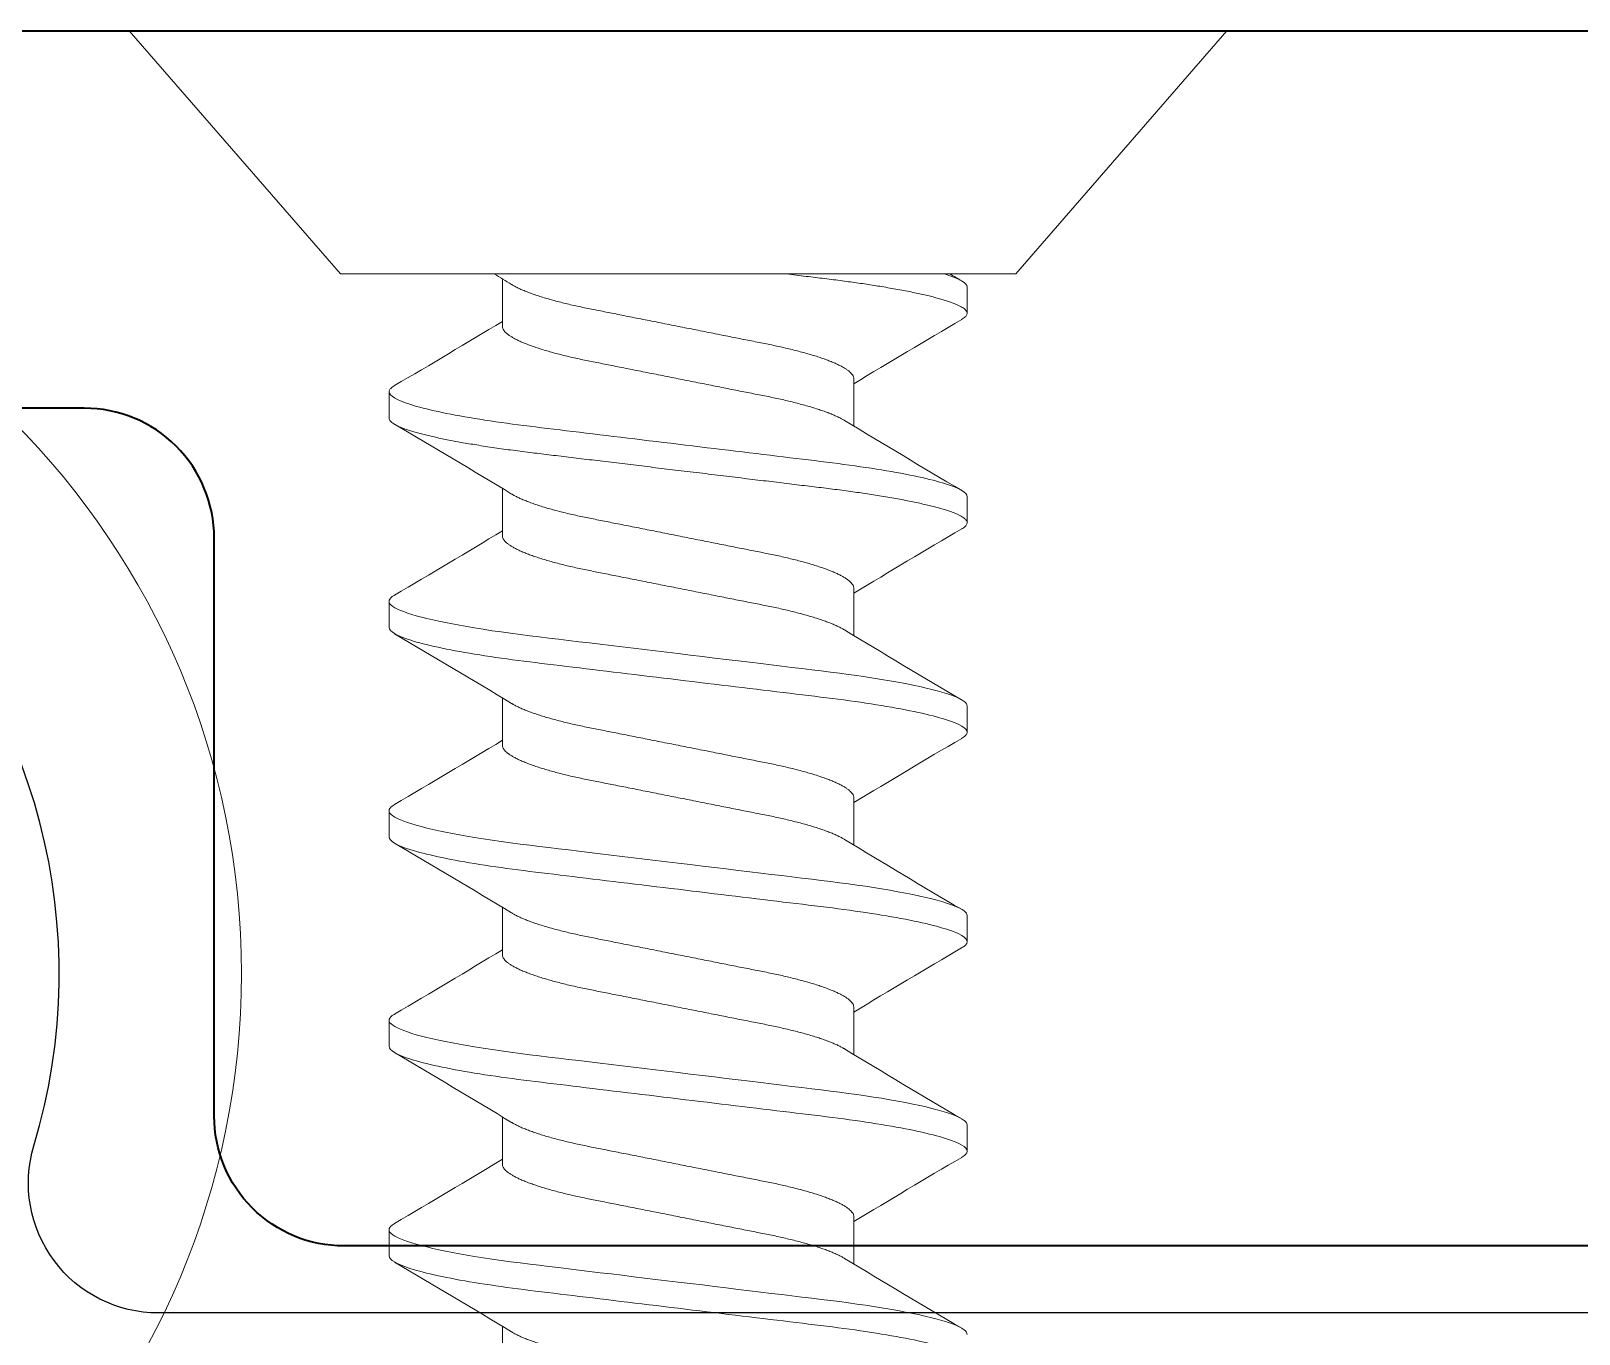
# Model space of a CAD drawing. Extents: x -26 to 91, y -47 to 75.
# Drawn here: x 52.2871 to 52.6566, y 74.14 to 74.451 of the extents above; entities that cross this region are included whole.
import ezdxf

# ---------------------------------------------------------------- set-up
doc = ezdxf.new("R2010")
doc.units = 0
doc.header["$MEASUREMENT"] = 0
doc.layers.get('0').update_dxf_attribs({"linetype": 'CONTINUOUS'})
for name, color, linetype in [('Ballons', 7, 'CONTINUOUS'), ('DIM', 7, 'CONTINUOUS'), ('FRAME', 1, 'CONTINUOUS')]:
    doc.layers.add(name, color=color, linetype=linetype)

# ---------------------------------------------------------------- blocks, each defined once
blk = doc.blocks.new('3805 BLOCK FRAME')
blk.add_lwpolyline([(-3.4125, 1.111, 0.414214), (-3.3815, 1.08), (-2.32916, 1.08, 0.5024), (-2.29947, 1.11991, -0.280293), (-2.26196, 1.26375, -0.498955), (-2.21303, 1.25603, -0.334263), (-2.21884, 1.2192, 2.470836), (-2.10616, 1.2192, -0.334263), (-2.11197, 1.25603, -0.498955), (-2.06304, 1.26375, -0.280293), (-2.02553, 1.11991, 0.5024), (-1.99584, 1.08), (-1.5495, 1.08, 0.414214)], format="xyb")
blk = doc.blocks.new('dfasdf')
at = {"color": 7, "linetype": 'Continuous', "lineweight": 15}
blk.add_circle((54.63959, 25.57704), 0.1865, dxfattribs=at)
blk = doc.blocks.new('no 6 500')
at = {"color": 7, "linetype": 'Continuous', "lineweight": 15}
for p, q in [((56.45405, 21.48189), (56.39605, 21.53231)), ((56.39605, 21.53231), (56.39605, 21.27031)), ((56.45405, 21.48189), (56.45405, 21.32073)), ((56.48842, 21.47031), (56.48217, 21.47031)), ((56.53842, 21.47031), (56.53217, 21.47031)), ((56.58842, 21.47031), (56.58217, 21.47031)), ((56.63842, 21.47031), (56.63217, 21.47031)), ((56.68842, 21.47031), (56.68217, 21.47031)), ((56.46655, 21.44325), (56.45524, 21.44325)), ((56.51655, 21.44325), (56.50524, 21.44325)), ((56.56655, 21.44325), (56.55524, 21.44325)), ((56.61655, 21.44325), (56.60524, 21.44325)), ((56.66655, 21.44325), (56.65524, 21.44325)), ((56.71655, 21.44325), (56.70524, 21.44325)), ((56.47905, 21.35937), (56.49036, 21.35937)), ((56.52905, 21.35937), (56.54036, 21.35937)), ((56.57905, 21.35937), (56.59036, 21.35937)), ((56.62905, 21.35937), (56.64036, 21.35937)), ((56.67905, 21.35937), (56.69036, 21.35937)), ((56.45717, 21.33231), (56.46342, 21.33231)), ((56.50717, 21.33231), (56.51342, 21.33231)), ((56.55717, 21.33231), (56.56342, 21.33231)), ((56.60717, 21.33231), (56.61342, 21.33231)), ((56.65717, 21.33231), (56.66342, 21.33231)), ((56.39605, 21.27031), (56.45405, 21.32073))]:
    blk.add_line(p, q, dxfattribs=at)
at = {"color": 7, "linetype": 'Continuous', "lineweight": 15, "flags": 128}
for points in [[(56.53069, 21.46899), (56.53077, 21.46912), (56.53107, 21.46956), (56.53135, 21.46989), (56.53164, 21.47013), (56.53191, 21.47026), (56.53217, 21.47031), (56.53246, 21.47026), (56.53276, 21.47009), (56.53306, 21.46982), (56.53338, 21.46943), (56.5337, 21.46893), (56.53402, 21.46831), (56.53434, 21.46761), (56.53465, 21.46681), (56.53498, 21.46591), (56.5353, 21.46491), (56.53563, 21.4638), (56.53596, 21.46259), (56.53629, 21.46129), (56.53662, 21.45989), (56.53695, 21.4584), (56.53727, 21.45683), (56.53759, 21.4552), (56.53791, 21.45349), (56.53823, 21.45172), (56.53854, 21.44988), (56.53886, 21.44782), (56.53919, 21.4457), (56.5395, 21.44352), (56.53981, 21.44128), (56.54011, 21.43901), (56.5404, 21.43669), (56.54067, 21.43447), (56.54095, 21.43219), (56.54123, 21.42985), (56.54152, 21.42744), (56.54182, 21.42498), (56.54212, 21.42246), (56.54243, 21.4199), (56.54274, 21.4173), (56.54306, 21.41465), (56.54339, 21.41198), (56.54371, 21.40934), (56.54403, 21.40667), (56.54435, 21.40399), (56.54467, 21.40131), (56.54502, 21.39841), (56.54537, 21.39552), (56.54572, 21.39265), (56.54607, 21.3898), (56.54641, 21.38697), (56.54674, 21.38419), (56.54706, 21.3816), (56.54736, 21.37906), (56.54766, 21.37657), (56.54796, 21.37413), (56.54825, 21.37175), (56.54853, 21.36943), (56.5488, 21.36717), (56.54907, 21.36497), (56.54934, 21.36281), (56.54963, 21.36067), (56.54992, 21.35862), (56.55021, 21.35661), (56.55051, 21.35465), (56.55081, 21.35274), (56.55115, 21.35076), (56.55149, 21.34885), (56.55183, 21.34702), (56.55218, 21.34529), (56.55253, 21.34365), (56.55288, 21.34211), (56.55321, 21.34075), (56.55354, 21.33949), (56.55386, 21.33833), (56.55419, 21.33726), (56.55451, 21.3363), (56.55483, 21.33545), (56.55515, 21.33469), (56.55546, 21.33405), (56.55577, 21.3335), (56.55607, 21.33306), (56.55635, 21.33273), (56.55664, 21.3325), (56.55691, 21.33236), (56.55717, 21.33231), (56.55717, 21.33231)], [(56.58069, 21.46899), (56.58077, 21.46912), (56.58107, 21.46956), (56.58135, 21.46989), (56.58164, 21.47013), (56.58191, 21.47026), (56.58217, 21.47031), (56.58246, 21.47026), (56.58276, 21.47009), (56.58306, 21.46982), (56.58338, 21.46943), (56.5837, 21.46893), (56.58402, 21.46831), (56.58434, 21.46761), (56.58465, 21.46681), (56.58498, 21.46591), (56.5853, 21.46491), (56.58563, 21.4638), (56.58596, 21.46259), (56.58629, 21.46129), (56.58662, 21.45989), (56.58695, 21.4584), (56.58727, 21.45683), (56.58759, 21.4552), (56.58791, 21.45349), (56.58823, 21.45172), (56.58854, 21.44988), (56.58886, 21.44782), (56.58919, 21.4457), (56.5895, 21.44352), (56.58981, 21.44128), (56.59011, 21.43901), (56.5904, 21.43669), (56.59067, 21.43447), (56.59095, 21.43219), (56.59123, 21.42985), (56.59152, 21.42744), (56.59182, 21.42498), (56.59212, 21.42246), (56.59243, 21.4199), (56.59274, 21.4173), (56.59306, 21.41465), (56.59339, 21.41198), (56.59371, 21.40934), (56.59403, 21.40667), (56.59435, 21.40399), (56.59467, 21.40131), (56.59502, 21.39841), (56.59537, 21.39552), (56.59572, 21.39265), (56.59607, 21.3898), (56.59641, 21.38697), (56.59674, 21.38419), (56.59706, 21.3816), (56.59736, 21.37906), (56.59766, 21.37657), (56.59796, 21.37413), (56.59825, 21.37175), (56.59853, 21.36943), (56.5988, 21.36717), (56.59907, 21.36497), (56.59934, 21.36281), (56.59963, 21.36067), (56.59992, 21.35862), (56.60021, 21.35661), (56.60051, 21.35465), (56.60081, 21.35274), (56.60115, 21.35076), (56.60149, 21.34885), (56.60183, 21.34702), (56.60218, 21.34529), (56.60253, 21.34365), (56.60288, 21.34211), (56.60321, 21.34075), (56.60354, 21.33949), (56.60386, 21.33833), (56.60419, 21.33726), (56.60451, 21.3363), (56.60483, 21.33545), (56.60515, 21.33469), (56.60546, 21.33405), (56.60577, 21.3335), (56.60607, 21.33306), (56.60635, 21.33273), (56.60664, 21.3325), (56.60691, 21.33236), (56.60717, 21.33231), (56.60717, 21.33231)], [(56.63069, 21.46899), (56.63077, 21.46912), (56.63107, 21.46956), (56.63135, 21.46989), (56.63164, 21.47013), (56.63191, 21.47026), (56.63217, 21.47031), (56.63246, 21.47026), (56.63276, 21.47009), (56.63306, 21.46982), (56.63338, 21.46943), (56.6337, 21.46893), (56.63402, 21.46831), (56.63434, 21.46761), (56.63465, 21.46681), (56.63498, 21.46591), (56.6353, 21.46491), (56.63563, 21.4638), (56.63596, 21.46259), (56.63629, 21.46129), (56.63662, 21.45989), (56.63695, 21.4584), (56.63727, 21.45683), (56.63759, 21.4552), (56.63791, 21.45349), (56.63823, 21.45172), (56.63854, 21.44988), (56.63886, 21.44782), (56.63919, 21.4457), (56.6395, 21.44352), (56.63981, 21.44128), (56.64011, 21.43901), (56.6404, 21.43669), (56.64067, 21.43447), (56.64095, 21.43219), (56.64123, 21.42985), (56.64152, 21.42744), (56.64182, 21.42498), (56.64212, 21.42246), (56.64243, 21.4199), (56.64274, 21.4173), (56.64306, 21.41465), (56.64339, 21.41198), (56.64371, 21.40934), (56.64403, 21.40667), (56.64435, 21.40399), (56.64467, 21.40131), (56.64502, 21.39841), (56.64537, 21.39552), (56.64572, 21.39265), (56.64607, 21.3898), (56.64641, 21.38697), (56.64674, 21.38419), (56.64706, 21.3816), (56.64736, 21.37906), (56.64766, 21.37657), (56.64796, 21.37413), (56.64825, 21.37175), (56.64853, 21.36943), (56.6488, 21.36717), (56.64907, 21.36497), (56.64934, 21.36281), (56.64963, 21.36067), (56.64992, 21.35862), (56.65021, 21.35661), (56.65051, 21.35465), (56.65081, 21.35274), (56.65115, 21.35076), (56.65149, 21.34885), (56.65183, 21.34702), (56.65218, 21.34529), (56.65253, 21.34365), (56.65288, 21.34211), (56.65321, 21.34075), (56.65354, 21.33949), (56.65386, 21.33833), (56.65419, 21.33726), (56.65451, 21.3363), (56.65483, 21.33545), (56.65515, 21.33469), (56.65546, 21.33405), (56.65577, 21.3335), (56.65607, 21.33306), (56.65635, 21.33273), (56.65664, 21.3325), (56.65691, 21.33236), (56.65717, 21.33231), (56.65717, 21.33231)], [(56.68069, 21.46899), (56.68077, 21.46912), (56.68107, 21.46956), (56.68135, 21.46989), (56.68164, 21.47013), (56.68191, 21.47026), (56.68217, 21.47031), (56.68246, 21.47026), (56.68276, 21.47009), (56.68306, 21.46982), (56.68338, 21.46943), (56.6837, 21.46893), (56.68402, 21.46831), (56.68434, 21.46761), (56.68465, 21.46681), (56.68498, 21.46591), (56.6853, 21.46491), (56.68563, 21.4638), (56.68596, 21.46259), (56.68629, 21.46129), (56.68662, 21.45989), (56.68695, 21.4584), (56.68727, 21.45683), (56.68759, 21.4552), (56.68791, 21.45349), (56.68823, 21.45172), (56.68854, 21.44988), (56.68886, 21.44782), (56.68919, 21.4457), (56.6895, 21.44352), (56.68981, 21.44128), (56.69011, 21.43901), (56.6904, 21.43669), (56.69067, 21.43447), (56.69095, 21.43219), (56.69123, 21.42985), (56.69152, 21.42744), (56.69182, 21.42498), (56.69212, 21.42246), (56.69243, 21.4199), (56.69274, 21.4173), (56.69306, 21.41465), (56.69339, 21.41198), (56.69371, 21.40934), (56.69403, 21.40667), (56.69435, 21.40399), (56.69467, 21.40131), (56.69502, 21.39841), (56.69537, 21.39552), (56.69572, 21.39265), (56.69607, 21.3898), (56.69641, 21.38697), (56.69674, 21.38419), (56.69706, 21.3816), (56.69736, 21.37906), (56.69766, 21.37657), (56.69796, 21.37413), (56.69825, 21.37175), (56.69853, 21.36943), (56.6988, 21.36717), (56.69907, 21.36497), (56.69934, 21.36281), (56.69963, 21.36067), (56.69992, 21.35862), (56.70021, 21.35661), (56.70051, 21.35465), (56.70081, 21.35274), (56.70115, 21.35076), (56.70149, 21.34885), (56.70183, 21.34702), (56.70218, 21.34529), (56.70253, 21.34365), (56.70288, 21.34211), (56.70321, 21.34075), (56.70354, 21.33949), (56.70386, 21.33833), (56.70419, 21.33726), (56.70451, 21.3363), (56.70483, 21.33545), (56.70515, 21.33469), (56.70546, 21.33405), (56.70577, 21.3335), (56.70607, 21.33306), (56.70635, 21.33273), (56.70664, 21.3325), (56.70691, 21.33236), (56.70717, 21.33231)]]:
    blk.add_lwpolyline(points, dxfattribs=at)
at = {"color": 7, "linetype": 'Continuous', "lineweight": 15}
for centre, radius, start, end in [((54.38039, 22.70217), 2.43557, 328.87607, 329.58106), ((58.37888, 22.57666), 2.18978, 210.38664, 211.23816), ((54.41336, 22.71231), 2.45539, 328.87894, 329.57824), ((58.47328, 22.60314), 2.24147, 210.39645, 211.22834), ((54.54127, 22.66592), 2.36471, 328.86553, 329.59164), ((58.53687, 22.61125), 2.2573, 210.39938, 211.22542), ((54.59127, 22.66592), 2.36471, 328.86553, 329.59164), ((58.58684, 22.61123), 2.25726, 210.39936, 211.22541), ((54.64127, 22.66592), 2.36471, 328.86553, 329.59164), ((58.63673, 22.61116), 2.25714, 210.39936, 211.22546), ((57.49369, 22.07287), 1.21442, 211.1207, 211.3502), ((58.50417, 20.1368), 2.36452, 148.86549, 149.59166), ((54.57227, 20.19945), 2.24153, 30.39647, 31.22833), ((58.63221, 20.09033), 2.45535, 148.87893, 149.57824), ((54.66686, 20.22605), 2.18961, 30.38661, 31.23819), ((58.60445, 20.13663), 2.36486, 148.86554, 149.59171), ((54.6587, 20.19136), 2.25734, 30.39929, 31.22542), ((58.65466, 20.13651), 2.3651, 148.86556, 149.59166), ((54.70892, 20.19149), 2.25708, 30.39925, 31.22547), ((58.70425, 20.13675), 2.36462, 148.86552, 149.59176), ((54.75848, 20.19123), 2.25759, 30.39934, 31.22538), ((52.80269, 19.18368), 4.23871, 30.47857, 30.52234)]:
    blk.add_arc(centre, radius, start, end, dxfattribs=at)
for points, knots in [([(56.48069, 21.46899), (56.48072, 21.46903), (56.48084, 21.46926), (56.48106, 21.46957), (56.48135, 21.46991), (56.48164, 21.47014), (56.48191, 21.47028), (56.48209, 21.4703), (56.48217, 21.47031)], [0, 0, 0, 0, 0.047812, 0.244109, 0.435482, 0.62533, 0.813538, 1, 1, 1, 1]), ([(56.48217, 21.47031), (56.48308, 21.47031), (56.48413, 21.46863), (56.48633, 21.46164), (56.48748, 21.45633), (56.48906, 21.44665), (56.48957, 21.44315), (56.49052, 21.43586), (56.49096, 21.43206), (56.49245, 21.41977), (56.49356, 21.41055), (56.49579, 21.39207), (56.4969, 21.38285), (56.49839, 21.37056), (56.49883, 21.36677), (56.49978, 21.35947), (56.50029, 21.35597), (56.50187, 21.34629), (56.50302, 21.34098), (56.50522, 21.33399), (56.50627, 21.33231), (56.50717, 21.33231)], [0, 0, 0, 0, 0.125, 0.125, 0.25, 0.25, 0.3125, 0.3125, 0.375, 0.375, 0.5, 0.5, 0.625, 0.625, 0.6875, 0.6875, 0.75, 0.75, 0.875, 0.875, 1, 1, 1, 1]), ([(56.48842, 21.47031), (56.48852, 21.4703), (56.48871, 21.47028), (56.48901, 21.47011), (56.48931, 21.46984), (56.48963, 21.46945), (56.48995, 21.46894), (56.49027, 21.46833), (56.49059, 21.46763), (56.4909, 21.46683), (56.49123, 21.46593), (56.49155, 21.46492), (56.49188, 21.46382), (56.49221, 21.46261), (56.49254, 21.46131), (56.49287, 21.45991), (56.4932, 21.45842), (56.49352, 21.45685), (56.49384, 21.45521), (56.49416, 21.45351), (56.49448, 21.45173), (56.49479, 21.44984), (56.49511, 21.44784), (56.49544, 21.44572), (56.49575, 21.44353), (56.49606, 21.4413), (56.49636, 21.43903), (56.49665, 21.43675), (56.49692, 21.43448), (56.4972, 21.43219), (56.49748, 21.42985), (56.49777, 21.42744), (56.49807, 21.42498), (56.49837, 21.42246), (56.49868, 21.4199), (56.49899, 21.41729), (56.49931, 21.41465), (56.49963, 21.412), (56.49996, 21.40934), (56.50028, 21.40667), (56.5006, 21.40399), (56.50093, 21.40124), (56.50127, 21.39841), (56.50162, 21.39552), (56.50197, 21.39265), (56.50232, 21.3898), (56.50266, 21.38697), (56.50299, 21.38424), (56.50331, 21.3816), (56.50361, 21.37906), (56.50391, 21.37657), (56.50421, 21.37413), (56.5045, 21.37175), (56.50478, 21.36943), (56.50505, 21.36717), (56.50532, 21.36496), (56.50559, 21.36279), (56.50588, 21.36067), (56.50617, 21.3586), (56.50646, 21.35659), (56.50676, 21.35463), (56.50707, 21.35268), (56.5074, 21.35074), (56.50774, 21.34883), (56.50808, 21.34701), (56.50843, 21.34527), (56.50878, 21.34363), (56.50912, 21.34212), (56.50946, 21.34074), (56.50979, 21.33948), (56.51011, 21.33831), (56.51044, 21.33725), (56.51076, 21.33629), (56.51108, 21.33543), (56.5114, 21.33468), (56.51171, 21.33403), (56.51202, 21.33349), (56.51231, 21.33305), (56.5126, 21.33272), (56.51289, 21.33248), (56.51316, 21.33234), (56.51343, 21.33229), (56.51371, 21.33235), (56.51401, 21.33251), (56.51431, 21.33279), (56.51461, 21.33315), (56.51481, 21.33348), (56.51491, 21.33363)], [0, 0, 0, 0, 0.011795, 0.023709, 0.035734, 0.047861, 0.060081, 0.072385, 0.084054, 0.09578, 0.107555, 0.119369, 0.131213, 0.143078, 0.154954, 0.166832, 0.178701, 0.190553, 0.202167, 0.213747, 0.225283, 0.236766, 0.2491, 0.261353, 0.273516, 0.28558, 0.297537, 0.309377, 0.320469, 0.331651, 0.342936, 0.354315, 0.365782, 0.37733, 0.388949, 0.400633, 0.412371, 0.424156, 0.435767, 0.447404, 0.45906, 0.470725, 0.483322, 0.495906, 0.508469, 0.520997, 0.53348, 0.545907, 0.557564, 0.569153, 0.580667, 0.592096, 0.603435, 0.614676, 0.625812, 0.636915, 0.648122, 0.659429, 0.670625, 0.681905, 0.69326, 0.704684, 0.717087, 0.729551, 0.742063, 0.754614, 0.767191, 0.779785, 0.791663, 0.803535, 0.815392, 0.827225, 0.839023, 0.850777, 0.86248, 0.874121, 0.885693, 0.897188, 0.908394, 0.919511, 0.930532, 0.94145, 0.953245, 0.965159, 0.977184, 0.989311, 1, 1, 1, 1]), ([(56.53842, 21.47031), (56.53933, 21.47031), (56.54038, 21.46863), (56.54258, 21.46164), (56.54373, 21.45633), (56.54531, 21.44665), (56.54582, 21.44315), (56.54677, 21.43586), (56.54721, 21.43206), (56.5487, 21.41977), (56.54981, 21.41055), (56.55204, 21.39207), (56.55315, 21.38285), (56.55464, 21.37056), (56.55508, 21.36677), (56.55603, 21.35947), (56.55654, 21.35597), (56.55812, 21.34629), (56.55927, 21.34098), (56.56147, 21.33399), (56.56252, 21.33231), (56.56342, 21.33231)], [0, 0, 0, 0, 0.125, 0.125, 0.25, 0.25, 0.3125, 0.3125, 0.375, 0.375, 0.5, 0.5, 0.625, 0.625, 0.6875, 0.6875, 0.75, 0.75, 0.875, 0.875, 1, 1, 1, 1]), ([(56.58842, 21.47031), (56.58933, 21.47031), (56.59038, 21.46863), (56.59258, 21.46164), (56.59373, 21.45633), (56.59531, 21.44665), (56.59582, 21.44315), (56.59677, 21.43586), (56.59721, 21.43206), (56.5987, 21.41977), (56.59981, 21.41055), (56.60204, 21.39207), (56.60315, 21.38285), (56.60464, 21.37056), (56.60508, 21.36677), (56.60603, 21.35947), (56.60654, 21.35597), (56.60812, 21.34629), (56.60927, 21.34098), (56.61147, 21.33399), (56.61252, 21.33231), (56.61342, 21.33231)], [0, 0, 0, 0, 0.125, 0.125, 0.25, 0.25, 0.3125, 0.3125, 0.375, 0.375, 0.5, 0.5, 0.625, 0.625, 0.6875, 0.6875, 0.75, 0.75, 0.875, 0.875, 1, 1, 1, 1]), ([(56.63842, 21.47031), (56.63933, 21.47031), (56.64038, 21.46863), (56.64258, 21.46164), (56.64373, 21.45633), (56.64531, 21.44665), (56.64582, 21.44315), (56.64677, 21.43586), (56.64721, 21.43206), (56.6487, 21.41977), (56.64981, 21.41055), (56.65204, 21.39207), (56.65315, 21.38285), (56.65464, 21.37056), (56.65508, 21.36677), (56.65603, 21.35947), (56.65654, 21.35597), (56.65812, 21.34629), (56.65927, 21.34098), (56.66147, 21.33399), (56.66252, 21.33231), (56.66342, 21.33231)], [0, 0, 0, 0, 0.125, 0.125, 0.25, 0.25, 0.3125, 0.3125, 0.375, 0.375, 0.5, 0.5, 0.625, 0.625, 0.6875, 0.6875, 0.75, 0.75, 0.875, 0.875, 1, 1, 1, 1]), ([(56.68842, 21.47031), (56.68933, 21.47031), (56.69038, 21.46863), (56.69258, 21.46164), (56.69373, 21.45633), (56.69531, 21.44665), (56.69582, 21.44315), (56.69677, 21.43586), (56.69721, 21.43206), (56.6987, 21.41977), (56.69981, 21.41055), (56.70204, 21.39207), (56.70315, 21.38285), (56.70464, 21.37056), (56.70508, 21.36677), (56.70603, 21.35947), (56.70654, 21.35597), (56.70812, 21.34629), (56.70927, 21.34098), (56.71147, 21.33399), (56.71252, 21.33231), (56.71342, 21.33231)], [0, 0, 0, 0, 0.125, 0.125, 0.25, 0.25, 0.3125, 0.3125, 0.375, 0.375, 0.5, 0.5, 0.625, 0.625, 0.6875, 0.6875, 0.75, 0.75, 0.875, 0.875, 1, 1, 1, 1]), ([(56.45658, 21.44104), (56.45661, 21.44098), (56.45679, 21.44071), (56.45709, 21.44013), (56.45751, 21.4393), (56.45792, 21.43836), (56.45834, 21.43732), (56.45876, 21.43619), (56.45918, 21.43497), (56.4596, 21.43367), (56.46001, 21.43229), (56.46041, 21.43085), (56.4608, 21.42934), (56.46119, 21.42778), (56.46156, 21.42617), (56.46193, 21.42452), (56.46227, 21.42284), (56.46261, 21.42112), (56.46296, 21.41937), (56.46332, 21.41756), (56.46369, 21.41568), (56.46408, 21.41374), (56.46448, 21.41174), (56.46488, 21.4097), (56.46529, 21.40763), (56.46571, 21.40554), (56.46613, 21.40343), (56.46655, 21.40131), (56.46697, 21.3992), (56.46739, 21.39709), (56.4678, 21.395), (56.46821, 21.39294), (56.46862, 21.39092), (56.46901, 21.38894), (56.46939, 21.38703), (56.46976, 21.38516), (56.47012, 21.38333), (56.47048, 21.38155), (56.47082, 21.37981), (56.47117, 21.37812), (56.47153, 21.37646), (56.47191, 21.37485), (56.4723, 21.37329), (56.47269, 21.37178), (56.47309, 21.37033), (56.4735, 21.36896), (56.47391, 21.36766), (56.47433, 21.36644), (56.47475, 21.36532), (56.47516, 21.36429), (56.47558, 21.36336), (56.47598, 21.36253), (56.47639, 21.36178), (56.4768, 21.36113), (56.4772, 21.36058), (56.47759, 21.36014), (56.47797, 21.35979), (56.47834, 21.35955), (56.4787, 21.3594), (56.47893, 21.35938), (56.47905, 21.35937)], [0, 0, 0, 0, 0.0049672, 0.0224558, 0.0400072, 0.0579579, 0.0759257, 0.093886, 0.1118143, 0.1296862, 0.1474779, 0.1651664, 0.182691, 0.2000695, 0.2172819, 0.2343095, 0.2511349, 0.2675471, 0.2841423, 0.300927, 0.3178845, 0.3353471, 0.3529503, 0.3706724, 0.3884909, 0.4063825, 0.4243231, 0.4422882, 0.4602143, 0.4781158, 0.4959687, 0.513749, 0.5314335, 0.5486874, 0.5658069, 0.5827728, 0.5995669, 0.6165091, 0.6332588, 0.650119, 0.6671823, 0.6844313, 0.7018473, 0.7194101, 0.7370599, 0.7548125, 0.7726451, 0.7905339, 0.8084549, 0.8260635, 0.8436564, 0.8612104, 0.8787029, 0.8964658, 0.9141184, 0.931639, 0.9490064, 0.9662011, 0.9832046, 1, 1, 1, 1]), ([(56.46655, 21.44325), (56.46666, 21.44324), (56.4669, 21.44322), (56.46726, 21.44307), (56.46763, 21.44283), (56.46801, 21.44249), (56.4684, 21.44205), (56.46879, 21.44151), (56.46919, 21.44087), (56.46959, 21.44014), (56.47001, 21.4393), (56.47042, 21.43836), (56.47084, 21.43732), (56.47126, 21.43619), (56.47168, 21.43497), (56.4721, 21.43367), (56.47251, 21.43229), (56.47291, 21.43085), (56.4733, 21.42934), (56.47369, 21.42778), (56.47406, 21.42617), (56.47443, 21.42452), (56.47477, 21.42284), (56.47511, 21.42112), (56.47546, 21.41937), (56.47582, 21.41756), (56.47619, 21.41568), (56.47658, 21.41374), (56.47698, 21.41174), (56.47738, 21.4097), (56.47779, 21.40763), (56.47821, 21.40554), (56.47863, 21.40343), (56.47905, 21.40131), (56.47947, 21.3992), (56.47989, 21.39709), (56.4803, 21.395), (56.48071, 21.39294), (56.48112, 21.39092), (56.48151, 21.38894), (56.48189, 21.38703), (56.48226, 21.38516), (56.48262, 21.38333), (56.48298, 21.38155), (56.48332, 21.37981), (56.48367, 21.37812), (56.48403, 21.37646), (56.48441, 21.37485), (56.4848, 21.37329), (56.48519, 21.37178), (56.48559, 21.37033), (56.486, 21.36896), (56.48641, 21.36766), (56.48683, 21.36644), (56.48725, 21.36532), (56.48766, 21.36429), (56.48808, 21.36336), (56.48848, 21.36253), (56.4888, 21.36194), (56.48898, 21.36166), (56.48902, 21.36159)], [0, 0, 0, 0, 0.0167587, 0.0337246, 0.050881, 0.0682095, 0.0856906, 0.102988, 0.1203919, 0.1378808, 0.1554324, 0.1733832, 0.1913512, 0.2093117, 0.2272402, 0.2451123, 0.2629042, 0.2805928, 0.2981177, 0.3154964, 0.3327089, 0.3497367, 0.3665623, 0.3829747, 0.39957, 0.4163549, 0.4333125, 0.4507754, 0.4683787, 0.4861011, 0.5039198, 0.5218115, 0.5397523, 0.5577176, 0.5756439, 0.5935456, 0.6113986, 0.6291791, 0.6468638, 0.6641179, 0.6812376, 0.6982037, 0.714998, 0.7319404, 0.7486903, 0.7655506, 0.7826141, 0.7998633, 0.8172795, 0.8348425, 0.8524924, 0.8702452, 0.888078, 0.905967, 0.9238882, 0.941497, 0.95909, 0.9766443, 0.9941369, 1, 1, 1, 1]), ([(56.50658, 21.44104), (56.50661, 21.44098), (56.50679, 21.44071), (56.50709, 21.44013), (56.50751, 21.4393), (56.50792, 21.43836), (56.50834, 21.43732), (56.50876, 21.43619), (56.50918, 21.43497), (56.5096, 21.43367), (56.51001, 21.43229), (56.51041, 21.43085), (56.5108, 21.42934), (56.51119, 21.42778), (56.51156, 21.42617), (56.51193, 21.42452), (56.51227, 21.42284), (56.51261, 21.42112), (56.51296, 21.41937), (56.51332, 21.41756), (56.51369, 21.41568), (56.51408, 21.41374), (56.51448, 21.41174), (56.51488, 21.4097), (56.51529, 21.40763), (56.51571, 21.40554), (56.51613, 21.40343), (56.51655, 21.40131), (56.51697, 21.3992), (56.51739, 21.39709), (56.5178, 21.395), (56.51821, 21.39294), (56.51862, 21.39092), (56.51901, 21.38894), (56.51939, 21.38703), (56.51976, 21.38516), (56.52012, 21.38333), (56.52048, 21.38155), (56.52082, 21.37981), (56.52117, 21.37812), (56.52153, 21.37646), (56.52191, 21.37485), (56.5223, 21.37329), (56.52269, 21.37178), (56.52309, 21.37033), (56.5235, 21.36896), (56.52391, 21.36766), (56.52433, 21.36644), (56.52475, 21.36532), (56.52516, 21.36429), (56.52558, 21.36336), (56.52598, 21.36253), (56.52639, 21.36178), (56.5268, 21.36113), (56.5272, 21.36058), (56.52759, 21.36014), (56.52797, 21.35979), (56.52834, 21.35955), (56.5287, 21.3594), (56.52893, 21.35938), (56.52905, 21.35937)], [0, 0, 0, 0, 0.004953, 0.022442, 0.039994, 0.057945, 0.075913, 0.093873, 0.111802, 0.129674, 0.147466, 0.165155, 0.18268, 0.200059, 0.217271, 0.234299, 0.251125, 0.267537, 0.284132, 0.300917, 0.317875, 0.335338, 0.352941, 0.370664, 0.388483, 0.406374, 0.424315, 0.442281, 0.460207, 0.478109, 0.495962, 0.513742, 0.531427, 0.548681, 0.565801, 0.582767, 0.599561, 0.616504, 0.633254, 0.650114, 0.667178, 0.684427, 0.701843, 0.719406, 0.737056, 0.754809, 0.772642, 0.790531, 0.808452, 0.826061, 0.843654, 0.861209, 0.878701, 0.896464, 0.914117, 0.931638, 0.949006, 0.966201, 0.983204, 1, 1, 1, 1]), ([(56.51655, 21.44325), (56.51666, 21.44324), (56.5169, 21.44322), (56.51726, 21.44307), (56.51763, 21.44283), (56.51801, 21.44249), (56.5184, 21.44205), (56.51879, 21.44151), (56.51919, 21.44087), (56.51959, 21.44014), (56.52001, 21.4393), (56.52042, 21.43836), (56.52084, 21.43732), (56.52126, 21.43619), (56.52168, 21.43497), (56.5221, 21.43367), (56.52251, 21.43229), (56.52291, 21.43085), (56.5233, 21.42934), (56.52369, 21.42778), (56.52406, 21.42617), (56.52443, 21.42452), (56.52477, 21.42284), (56.52511, 21.42112), (56.52546, 21.41937), (56.52582, 21.41756), (56.52619, 21.41568), (56.52658, 21.41374), (56.52698, 21.41174), (56.52738, 21.4097), (56.52779, 21.40763), (56.52821, 21.40554), (56.52863, 21.40343), (56.52905, 21.40131), (56.52947, 21.3992), (56.52989, 21.39709), (56.5303, 21.395), (56.53071, 21.39294), (56.53112, 21.39092), (56.53151, 21.38894), (56.53189, 21.38703), (56.53226, 21.38516), (56.53262, 21.38333), (56.53298, 21.38155), (56.53332, 21.37981), (56.53367, 21.37812), (56.53403, 21.37646), (56.53441, 21.37485), (56.5348, 21.37329), (56.53519, 21.37178), (56.53559, 21.37033), (56.536, 21.36896), (56.53641, 21.36766), (56.53683, 21.36644), (56.53725, 21.36532), (56.53766, 21.36429), (56.53808, 21.36336), (56.53848, 21.36253), (56.5388, 21.36194), (56.53898, 21.36166), (56.53902, 21.36159)], [0, 0, 0, 0, 0.016759, 0.033725, 0.050881, 0.06821, 0.085691, 0.102989, 0.120393, 0.137881, 0.155433, 0.173384, 0.191352, 0.209313, 0.227241, 0.245113, 0.262906, 0.280594, 0.298119, 0.315498, 0.332711, 0.349738, 0.366564, 0.382977, 0.399572, 0.416357, 0.433315, 0.450778, 0.468381, 0.486104, 0.503922, 0.521814, 0.539755, 0.55772, 0.575647, 0.593549, 0.611402, 0.629182, 0.646867, 0.664121, 0.681241, 0.698207, 0.715002, 0.731944, 0.748694, 0.765554, 0.782618, 0.799867, 0.817284, 0.834847, 0.852497, 0.87025, 0.888082, 0.905972, 0.923893, 0.941502, 0.959095, 0.976649, 0.994142, 1, 1, 1, 1]), ([(56.55658, 21.44104), (56.55661, 21.44098), (56.55679, 21.44071), (56.55709, 21.44013), (56.55751, 21.4393), (56.55792, 21.43836), (56.55834, 21.43732), (56.55876, 21.43619), (56.55918, 21.43497), (56.5596, 21.43367), (56.56001, 21.43229), (56.56041, 21.43085), (56.5608, 21.42934), (56.56119, 21.42778), (56.56156, 21.42617), (56.56193, 21.42452), (56.56227, 21.42284), (56.56261, 21.42112), (56.56296, 21.41937), (56.56332, 21.41756), (56.56369, 21.41568), (56.56408, 21.41374), (56.56448, 21.41174), (56.56488, 21.4097), (56.56529, 21.40763), (56.56571, 21.40554), (56.56613, 21.40343), (56.56655, 21.40131), (56.56697, 21.3992), (56.56739, 21.39709), (56.5678, 21.395), (56.56821, 21.39294), (56.56862, 21.39092), (56.56901, 21.38894), (56.56939, 21.38703), (56.56976, 21.38516), (56.57012, 21.38333), (56.57048, 21.38155), (56.57082, 21.37981), (56.57117, 21.37812), (56.57153, 21.37646), (56.57191, 21.37485), (56.5723, 21.37329), (56.57269, 21.37178), (56.57309, 21.37033), (56.5735, 21.36896), (56.57391, 21.36766), (56.57433, 21.36644), (56.57475, 21.36532), (56.57516, 21.36429), (56.57558, 21.36336), (56.57598, 21.36253), (56.57639, 21.36178), (56.5768, 21.36113), (56.5772, 21.36058), (56.57759, 21.36014), (56.57797, 21.35979), (56.57834, 21.35955), (56.5787, 21.3594), (56.57893, 21.35938), (56.57905, 21.35937)], [0, 0, 0, 0, 0.004958, 0.022447, 0.039999, 0.05795, 0.075918, 0.093878, 0.111806, 0.129679, 0.14747, 0.165159, 0.182684, 0.200062, 0.217275, 0.234303, 0.251128, 0.267541, 0.284136, 0.300921, 0.317878, 0.335341, 0.352945, 0.370667, 0.388486, 0.406377, 0.424318, 0.442283, 0.46021, 0.478111, 0.495964, 0.513745, 0.531429, 0.548683, 0.565803, 0.582769, 0.599563, 0.616506, 0.633256, 0.650116, 0.667179, 0.684429, 0.701845, 0.719408, 0.737058, 0.75481, 0.772643, 0.790532, 0.808453, 0.826062, 0.843655, 0.861209, 0.878702, 0.896465, 0.914118, 0.931638, 0.949006, 0.966201, 0.983204, 1, 1, 1, 1]), ([(56.56655, 21.44325), (56.56666, 21.44324), (56.5669, 21.44322), (56.56726, 21.44307), (56.56763, 21.44283), (56.56801, 21.44249), (56.5684, 21.44205), (56.56879, 21.44151), (56.56919, 21.44087), (56.56959, 21.44014), (56.57001, 21.4393), (56.57042, 21.43836), (56.57084, 21.43732), (56.57126, 21.43619), (56.57168, 21.43497), (56.5721, 21.43367), (56.57251, 21.43229), (56.57291, 21.43085), (56.5733, 21.42934), (56.57369, 21.42778), (56.57406, 21.42617), (56.57443, 21.42452), (56.57477, 21.42284), (56.57511, 21.42112), (56.57546, 21.41937), (56.57582, 21.41756), (56.57619, 21.41568), (56.57658, 21.41374), (56.57698, 21.41174), (56.57738, 21.4097), (56.57779, 21.40763), (56.57821, 21.40554), (56.57863, 21.40343), (56.57905, 21.40131), (56.57947, 21.3992), (56.57989, 21.39709), (56.5803, 21.395), (56.58071, 21.39294), (56.58112, 21.39092), (56.58151, 21.38894), (56.58189, 21.38703), (56.58226, 21.38516), (56.58262, 21.38333), (56.58298, 21.38155), (56.58332, 21.37981), (56.58367, 21.37812), (56.58403, 21.37646), (56.58441, 21.37485), (56.5848, 21.37329), (56.58519, 21.37178), (56.58559, 21.37033), (56.586, 21.36896), (56.58641, 21.36766), (56.58683, 21.36644), (56.58725, 21.36532), (56.58766, 21.36429), (56.58808, 21.36336), (56.58848, 21.36253), (56.5888, 21.36194), (56.58898, 21.36166), (56.58902, 21.36159)], [0, 0, 0, 0, 0.016759, 0.033724, 0.050881, 0.068209, 0.08569, 0.102987, 0.120391, 0.13788, 0.155431, 0.173382, 0.19135, 0.20931, 0.227238, 0.24511, 0.262902, 0.28059, 0.298115, 0.315494, 0.332706, 0.349734, 0.366559, 0.382971, 0.399567, 0.416351, 0.433309, 0.450771, 0.468375, 0.486097, 0.503915, 0.521807, 0.539747, 0.557713, 0.575639, 0.59354, 0.611393, 0.629174, 0.646858, 0.664112, 0.681232, 0.698198, 0.714992, 0.731934, 0.748684, 0.765544, 0.782607, 0.799856, 0.817272, 0.834835, 0.852485, 0.870238, 0.88807, 0.905959, 0.92388, 0.941489, 0.959082, 0.976636, 0.994128, 1, 1, 1, 1]), ([(56.60658, 21.44104), (56.60661, 21.44098), (56.60679, 21.44071), (56.60709, 21.44013), (56.60751, 21.4393), (56.60792, 21.43836), (56.60834, 21.43732), (56.60876, 21.43619), (56.60918, 21.43497), (56.6096, 21.43367), (56.61001, 21.43229), (56.61041, 21.43085), (56.6108, 21.42934), (56.61119, 21.42778), (56.61156, 21.42617), (56.61193, 21.42452), (56.61227, 21.42284), (56.61261, 21.42112), (56.61296, 21.41937), (56.61332, 21.41756), (56.61369, 21.41568), (56.61408, 21.41374), (56.61448, 21.41174), (56.61488, 21.4097), (56.61529, 21.40763), (56.61571, 21.40554), (56.61613, 21.40343), (56.61655, 21.40131), (56.61697, 21.3992), (56.61739, 21.39709), (56.6178, 21.395), (56.61821, 21.39294), (56.61862, 21.39092), (56.61901, 21.38894), (56.61939, 21.38703), (56.61976, 21.38516), (56.62012, 21.38333), (56.62048, 21.38155), (56.62082, 21.37981), (56.62117, 21.37812), (56.62153, 21.37646), (56.62191, 21.37485), (56.6223, 21.37329), (56.62269, 21.37178), (56.62309, 21.37033), (56.6235, 21.36896), (56.62391, 21.36766), (56.62433, 21.36644), (56.62475, 21.36532), (56.62516, 21.36429), (56.62558, 21.36336), (56.62598, 21.36253), (56.62639, 21.36178), (56.6268, 21.36113), (56.6272, 21.36058), (56.62759, 21.36014), (56.62797, 21.35979), (56.62834, 21.35955), (56.6287, 21.3594), (56.62893, 21.35938), (56.62905, 21.35937)], [0, 0, 0, 0, 0.004966, 0.022455, 0.040006, 0.057957, 0.075925, 0.093885, 0.111813, 0.129685, 0.147477, 0.165166, 0.18269, 0.200069, 0.217281, 0.234309, 0.251134, 0.267546, 0.284142, 0.300926, 0.317884, 0.335347, 0.35295, 0.370672, 0.38849, 0.406382, 0.424323, 0.442288, 0.460214, 0.478115, 0.495968, 0.513749, 0.531433, 0.548687, 0.565807, 0.582772, 0.599567, 0.616509, 0.633258, 0.650119, 0.667182, 0.684431, 0.701847, 0.71941, 0.73706, 0.754812, 0.772645, 0.790534, 0.808455, 0.826063, 0.843656, 0.86121, 0.878703, 0.896466, 0.914118, 0.931639, 0.949006, 0.966201, 0.983205, 1, 1, 1, 1]), ([(56.61655, 21.44325), (56.61666, 21.44324), (56.6169, 21.44322), (56.61726, 21.44307), (56.61763, 21.44283), (56.61801, 21.44249), (56.6184, 21.44205), (56.61879, 21.44151), (56.61919, 21.44087), (56.61959, 21.44014), (56.62001, 21.4393), (56.62042, 21.43836), (56.62084, 21.43732), (56.62126, 21.43619), (56.62168, 21.43497), (56.6221, 21.43367), (56.62251, 21.43229), (56.62291, 21.43085), (56.6233, 21.42934), (56.62369, 21.42778), (56.62406, 21.42617), (56.62443, 21.42452), (56.62477, 21.42284), (56.62511, 21.42112), (56.62546, 21.41937), (56.62582, 21.41756), (56.62619, 21.41568), (56.62658, 21.41374), (56.62698, 21.41174), (56.62738, 21.4097), (56.62779, 21.40763), (56.62821, 21.40554), (56.62863, 21.40343), (56.62905, 21.40131), (56.62947, 21.3992), (56.62989, 21.39709), (56.6303, 21.395), (56.63071, 21.39294), (56.63112, 21.39092), (56.63151, 21.38894), (56.63189, 21.38703), (56.63226, 21.38516), (56.63262, 21.38333), (56.63298, 21.38155), (56.63332, 21.37981), (56.63367, 21.37812), (56.63403, 21.37646), (56.63441, 21.37485), (56.6348, 21.37329), (56.63519, 21.37178), (56.63559, 21.37033), (56.636, 21.36896), (56.63641, 21.36766), (56.63683, 21.36644), (56.63725, 21.36532), (56.63766, 21.36429), (56.63808, 21.36336), (56.63848, 21.36253), (56.6388, 21.36194), (56.63898, 21.36166), (56.63902, 21.36159)], [0, 0, 0, 0, 0.016759, 0.033724, 0.050881, 0.068209, 0.08569, 0.102987, 0.120391, 0.13788, 0.155431, 0.173382, 0.19135, 0.20931, 0.227238, 0.24511, 0.262902, 0.28059, 0.298115, 0.315494, 0.332706, 0.349734, 0.366559, 0.382971, 0.399566, 0.416351, 0.433309, 0.450771, 0.468375, 0.486097, 0.503915, 0.521807, 0.539747, 0.557713, 0.575639, 0.59354, 0.611393, 0.629174, 0.646858, 0.664112, 0.681232, 0.698198, 0.714992, 0.731934, 0.748684, 0.765544, 0.782607, 0.799856, 0.817272, 0.834835, 0.852485, 0.870238, 0.88807, 0.905959, 0.92388, 0.941489, 0.959082, 0.976636, 0.994128, 1, 1, 1, 1]), ([(56.65658, 21.44104), (56.65661, 21.44098), (56.65679, 21.44071), (56.65709, 21.44013), (56.65751, 21.4393), (56.65792, 21.43836), (56.65834, 21.43732), (56.65876, 21.43619), (56.65918, 21.43497), (56.6596, 21.43367), (56.66001, 21.43229), (56.66041, 21.43085), (56.6608, 21.42934), (56.66119, 21.42778), (56.66156, 21.42617), (56.66193, 21.42452), (56.66227, 21.42284), (56.66261, 21.42112), (56.66296, 21.41937), (56.66332, 21.41756), (56.66369, 21.41568), (56.66408, 21.41374), (56.66448, 21.41174), (56.66488, 21.4097), (56.66529, 21.40763), (56.66571, 21.40554), (56.66613, 21.40343), (56.66655, 21.40131), (56.66697, 21.3992), (56.66739, 21.39709), (56.6678, 21.395), (56.66821, 21.39294), (56.66862, 21.39092), (56.66901, 21.38894), (56.66939, 21.38703), (56.66976, 21.38516), (56.67012, 21.38333), (56.67048, 21.38155), (56.67082, 21.37981), (56.67117, 21.37812), (56.67153, 21.37646), (56.67191, 21.37485), (56.6723, 21.37329), (56.67269, 21.37178), (56.67309, 21.37033), (56.6735, 21.36896), (56.67391, 21.36766), (56.67433, 21.36644), (56.67475, 21.36532), (56.67516, 21.36429), (56.67558, 21.36336), (56.67598, 21.36253), (56.67639, 21.36178), (56.6768, 21.36113), (56.6772, 21.36058), (56.67759, 21.36014), (56.67797, 21.35979), (56.67834, 21.35955), (56.6787, 21.3594), (56.67893, 21.35938), (56.67905, 21.35937)], [0, 0, 0, 0, 0.004966, 0.022455, 0.040006, 0.057957, 0.075925, 0.093885, 0.111813, 0.129685, 0.147477, 0.165166, 0.18269, 0.200069, 0.217281, 0.234309, 0.251134, 0.267546, 0.284142, 0.300926, 0.317884, 0.335347, 0.35295, 0.370672, 0.38849, 0.406382, 0.424323, 0.442288, 0.460214, 0.478115, 0.495968, 0.513749, 0.531433, 0.548687, 0.565807, 0.582772, 0.599567, 0.616509, 0.633259, 0.650119, 0.667182, 0.684431, 0.701847, 0.71941, 0.73706, 0.754812, 0.772645, 0.790534, 0.808455, 0.826063, 0.843656, 0.86121, 0.878703, 0.896466, 0.914118, 0.931639, 0.949006, 0.966201, 0.983205, 1, 1, 1, 1]), ([(56.66655, 21.44325), (56.66666, 21.44324), (56.6669, 21.44322), (56.66726, 21.44307), (56.66763, 21.44283), (56.66801, 21.44249), (56.6684, 21.44205), (56.66879, 21.44151), (56.66919, 21.44087), (56.66959, 21.44014), (56.67001, 21.4393), (56.67042, 21.43836), (56.67084, 21.43732), (56.67126, 21.43619), (56.67168, 21.43497), (56.6721, 21.43367), (56.67251, 21.43229), (56.67291, 21.43085), (56.6733, 21.42934), (56.67369, 21.42778), (56.67406, 21.42617), (56.67443, 21.42452), (56.67477, 21.42284), (56.67511, 21.42112), (56.67546, 21.41937), (56.67582, 21.41756), (56.67619, 21.41568), (56.67658, 21.41374), (56.67698, 21.41174), (56.67738, 21.4097), (56.67779, 21.40763), (56.67821, 21.40554), (56.67863, 21.40343), (56.67905, 21.40131), (56.67947, 21.3992), (56.67989, 21.39709), (56.6803, 21.395), (56.68071, 21.39294), (56.68112, 21.39092), (56.68151, 21.38894), (56.68189, 21.38703), (56.68226, 21.38516), (56.68262, 21.38333), (56.68298, 21.38155), (56.68332, 21.37981), (56.68367, 21.37812), (56.68403, 21.37646), (56.68441, 21.37485), (56.6848, 21.37329), (56.68519, 21.37178), (56.68559, 21.37033), (56.686, 21.36896), (56.68641, 21.36766), (56.68683, 21.36644), (56.68725, 21.36532), (56.68766, 21.36429), (56.68808, 21.36336), (56.68848, 21.36253), (56.6888, 21.36194), (56.68898, 21.36166), (56.68902, 21.36159)], [0, 0, 0, 0, 0.016759, 0.033724, 0.050881, 0.068209, 0.08569, 0.102987, 0.120391, 0.13788, 0.155431, 0.173382, 0.19135, 0.20931, 0.227238, 0.24511, 0.262902, 0.28059, 0.298115, 0.315494, 0.332706, 0.349734, 0.366559, 0.382971, 0.399566, 0.416351, 0.433309, 0.450771, 0.468375, 0.486097, 0.503915, 0.521807, 0.539747, 0.557713, 0.575639, 0.59354, 0.611393, 0.629174, 0.646858, 0.664112, 0.681232, 0.698198, 0.714992, 0.731934, 0.748684, 0.765544, 0.782607, 0.799856, 0.817272, 0.834835, 0.852485, 0.870238, 0.88807, 0.905959, 0.92388, 0.941489, 0.959082, 0.976636, 0.994128, 1, 1, 1, 1]), ([(56.70658, 21.44104), (56.70661, 21.44098), (56.70679, 21.44071), (56.70709, 21.44013), (56.70751, 21.4393), (56.70792, 21.43836), (56.70834, 21.43732), (56.70876, 21.43619), (56.70918, 21.43497), (56.7096, 21.43367), (56.71001, 21.43229), (56.71041, 21.43085), (56.7108, 21.42934), (56.71119, 21.42778), (56.71156, 21.42617), (56.71193, 21.42452), (56.71227, 21.42284), (56.71261, 21.42112), (56.71296, 21.41937), (56.71332, 21.41756), (56.71369, 21.41568), (56.71408, 21.41374), (56.71448, 21.41174), (56.71488, 21.4097), (56.71529, 21.40763), (56.71571, 21.40554), (56.71613, 21.40343), (56.71655, 21.40131), (56.71697, 21.3992), (56.71739, 21.39709), (56.7178, 21.395), (56.71821, 21.39294), (56.71862, 21.39092), (56.71901, 21.38894), (56.71939, 21.38703), (56.71976, 21.38516), (56.72012, 21.38333), (56.72048, 21.38155), (56.72082, 21.37981), (56.72117, 21.37812), (56.72153, 21.37646), (56.72191, 21.37485), (56.7223, 21.37329), (56.72269, 21.37178), (56.72309, 21.37033), (56.7235, 21.36896), (56.72391, 21.36766), (56.72433, 21.36644), (56.72475, 21.36532), (56.72516, 21.36429), (56.72558, 21.36336), (56.72598, 21.36253), (56.72639, 21.36178), (56.7268, 21.36113), (56.7272, 21.36058), (56.72759, 21.36014), (56.72797, 21.35979), (56.72834, 21.35955), (56.7287, 21.3594), (56.72893, 21.35938), (56.72905, 21.35937)], [0, 0, 0, 0, 0.004966, 0.022455, 0.040006, 0.057957, 0.075925, 0.093885, 0.111813, 0.129685, 0.147477, 0.165166, 0.18269, 0.200069, 0.217281, 0.234309, 0.251134, 0.267546, 0.284142, 0.300926, 0.317884, 0.335347, 0.35295, 0.370672, 0.38849, 0.406382, 0.424323, 0.442288, 0.460214, 0.478115, 0.495968, 0.513749, 0.531433, 0.548687, 0.565807, 0.582772, 0.599567, 0.616509, 0.633259, 0.650119, 0.667182, 0.684431, 0.701847, 0.71941, 0.73706, 0.754812, 0.772645, 0.790534, 0.808455, 0.826063, 0.843656, 0.86121, 0.878703, 0.896466, 0.914118, 0.931639, 0.949006, 0.966201, 0.983205, 1, 1, 1, 1]), ([(56.45405, 21.37544), (56.45415, 21.37465), (56.45433, 21.37308), (56.45461, 21.37078), (56.45488, 21.36854), (56.45515, 21.36635), (56.45541, 21.36421), (56.45568, 21.36214), (56.45595, 21.36014), (56.45622, 21.35822), (56.4565, 21.35635), (56.45678, 21.35451), (56.45708, 21.35264), (56.4574, 21.35074), (56.45774, 21.34883), (56.45808, 21.34701), (56.45843, 21.34527), (56.45878, 21.34363), (56.45912, 21.34212), (56.45946, 21.34074), (56.45979, 21.33948), (56.46011, 21.33831), (56.46044, 21.33725), (56.46076, 21.33629), (56.46108, 21.33543), (56.4614, 21.33468), (56.46171, 21.33403), (56.46202, 21.33349), (56.46231, 21.33305), (56.4626, 21.33272), (56.46289, 21.33248), (56.46316, 21.33234), (56.46343, 21.33229), (56.46371, 21.33235), (56.46401, 21.33251), (56.46431, 21.33279), (56.46461, 21.33315), (56.46481, 21.33348), (56.46491, 21.33363)], [0, 0, 0, 0, 0.026874, 0.053531, 0.079955, 0.106143, 0.132425, 0.158948, 0.184163, 0.209567, 0.235144, 0.26088, 0.28676, 0.316716, 0.346817, 0.377036, 0.407348, 0.437725, 0.46814, 0.496827, 0.5255, 0.554137, 0.582713, 0.611207, 0.639597, 0.66786, 0.695976, 0.723924, 0.751684, 0.778749, 0.805597, 0.832214, 0.858584, 0.887071, 0.915845, 0.944886, 0.974174, 1, 1, 1, 1]), ([(56.56342, 21.33231), (56.56352, 21.33232), (56.56371, 21.33234), (56.56401, 21.33251), (56.56431, 21.33279), (56.56461, 21.33315), (56.56481, 21.33348), (56.5649, 21.33363)], [0, 0, 0, 0, 0.201712, 0.405454, 0.611089, 0.818473, 1, 1, 1, 1]), ([(56.61342, 21.33231), (56.61352, 21.33232), (56.61371, 21.33234), (56.61401, 21.33251), (56.61431, 21.33279), (56.61461, 21.33315), (56.61481, 21.33348), (56.6149, 21.33363)], [0, 0, 0, 0, 0.201712, 0.405454, 0.611089, 0.818473, 1, 1, 1, 1]), ([(56.66342, 21.33231), (56.66352, 21.33232), (56.66371, 21.33234), (56.66401, 21.33251), (56.66431, 21.33279), (56.66461, 21.33315), (56.66481, 21.33348), (56.6649, 21.33363)], [0, 0, 0, 0, 0.2017122, 0.4054536, 0.6110887, 0.8184728, 1, 1, 1, 1])]:
    blk.add_open_spline(points, degree=3, knots=knots, dxfattribs=at)
blk.add_open_spline([(56.45405, 21.33771), (56.45518, 21.33406), (56.45625, 21.33231), (56.45717, 21.33231)], degree=3, dxfattribs=at)

msp = doc.modelspace()

# ---------------------------------------------------------------- linework, layer by layer
at = {"layer": 'DIM', "color": 5, "lineweight": 40}
msp.add_lwpolyline([(51.55179, 74.45102), (53.33979, 74.45102, -0.414214), (53.37079, 74.42002), (53.37079, 74.19202, -0.414214), (53.33979, 74.16102), (52.90079, 74.16102, 1), (52.88079, 74.16102), (52.80076, 74.16102, 1.086283), (52.78083, 74.16102), (52.36179, 74.16102, -0.414214), (52.33079, 74.19202), (52.33079, 74.32999, 0.414214), (52.29979, 74.36099), (52.21679, 74.36099, 0.414214), (52.18579, 74.32999), (52.18579, 74.28374, -3.577628), (52.11579, 74.28374), (52.11579, 74.32999, 0.414214), (52.08479, 74.36099), (52.00179, 74.36099, 0.414214), (51.97079, 74.32999), (51.97079, 74.19202, -0.414214), (51.93979, 74.16102), (51.55179, 74.16102, -0.414214)], format="xyb", dxfattribs=at)

# ---------------------------------------------------------------- block references
at = {"xscale": -1}
msp.add_blockref('dfasdf', (106.79038, 48.64898), dxfattribs=at)
at = {"layer": 'Ballons', "xscale": -1, "rotation": 90}
msp.add_blockref('no 6 500', (73.84284, 130.84707), dxfattribs=at)
at = {"layer": 'FRAME', "xscale": -1}
msp.add_blockref('3805 BLOCK FRAME', (49.98829, 73.06502), dxfattribs=at)

doc.saveas('drawing.dxf')
